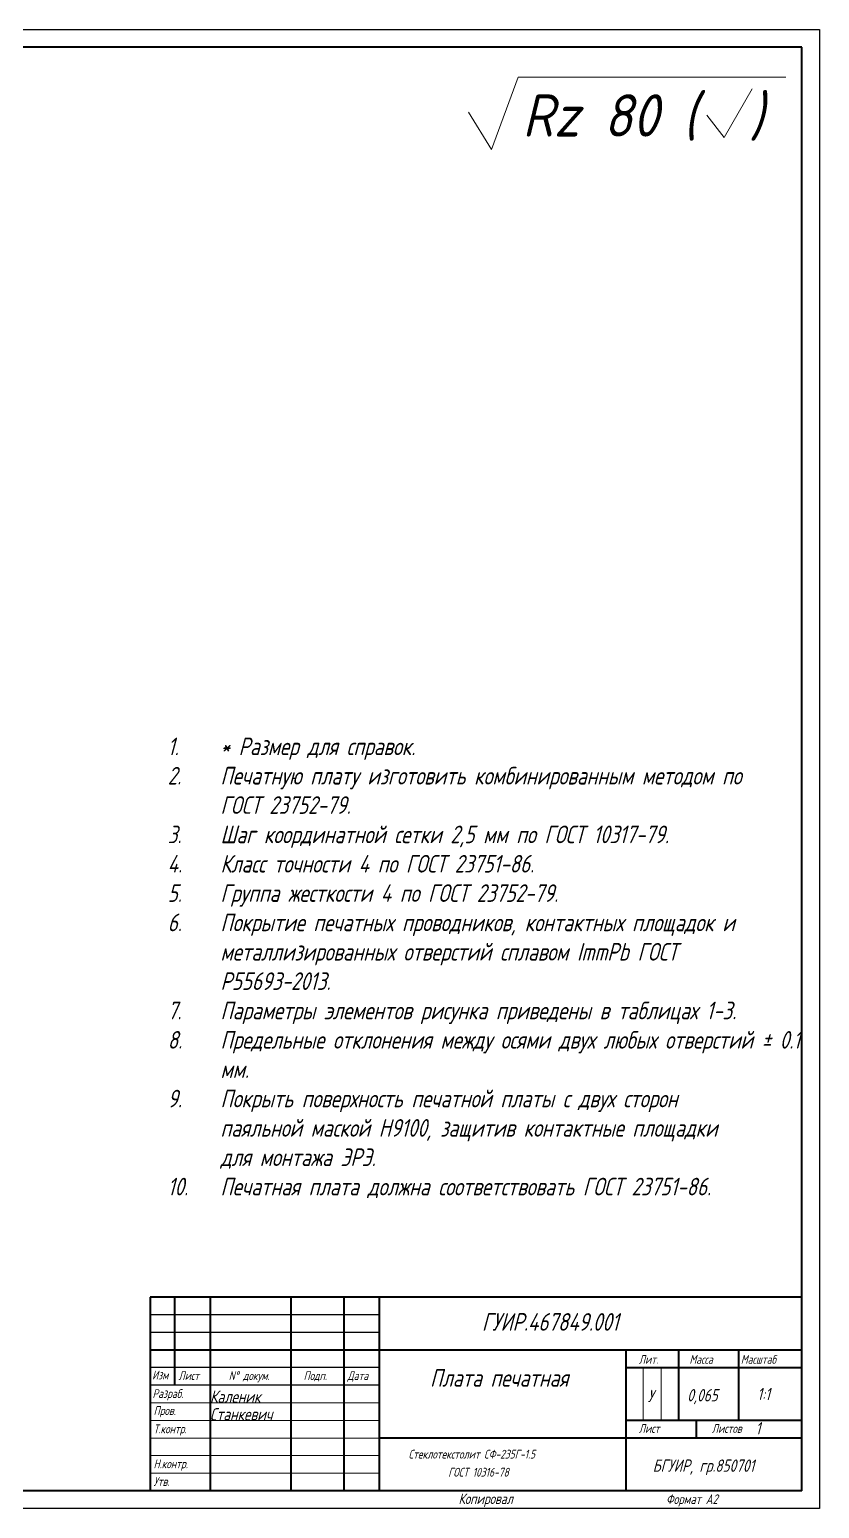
# Model space of a CAD drawing. Extents: x 1996 to 2593, y 74 to 494.
# Drawn here: x 2368.3 to 2592.5, y 73.6 to 493.6 of the extents above; entities that cross this region are included whole.
import ezdxf

# ---------------------------------------------------------------- set-up
doc = ezdxf.new("R2010")
doc.units = 0
doc.header["$MEASUREMENT"] = 0
doc.layers.get('0').update_dxf_attribs({"linetype": 'CONTINUOUS'})
doc.layers.add('KONTUR', color=7, linetype='CONTINUOUS')
for name, color, linetype, lineweight in [('Основная', 7, 'CONTINUOUS', 40), ('текст', 7, 'CONTINUOUS', 30), ('тонкая', 7, 'CONTINUOUS', 20)]:
    doc.layers.add(name, color=color, linetype=linetype, lineweight=lineweight)
doc.styles.add('MtXpl_ISOCPEUR', font='')
doc.styles.add('стиль1', font='romans.shx', dxfattribs={"width": 0.75, "oblique": 15, "height": 3.5})
doc.styles.get('MtXpl_ISOCPEUR').set_extended_font_data('ISOCPEUR', italic=True, bold=True)

msp = doc.modelspace()

# ---------------------------------------------------------------- linework, layer by layer
at = {"lineweight": 9}
for p, q in [((2499.408, 459.535), (2507.055, 480.028)), ((2507.055, 480.028), (2582.99, 480.074)), ((2565.472, 462.883), (2573.469, 476.722)), ((2492.874, 470.111), (2499.408, 459.535)), ((2560.536, 469.222), (2565.472, 462.883))]:
    msp.add_line(p, q, dxfattribs=at)
for p, q in [((2467.538, 128.57), (2402.538, 128.57)), ((2467.538, 123.57), (2402.538, 123.57)), ((2467.538, 113.57), (2402.538, 113.57)), ((2467.538, 108.57), (2402.538, 108.57)), ((2537.538, 78.57), (2537.538, 78.57))]:
    msp.add_line(p, q)
at = {"layer": 'KONTUR'}
for p, q in [((1995.538, 493.57), (2592.538, 493.57)), ((2592.538, 493.57), (2592.538, 73.57)), ((2592.538, 73.57), (1995.538, 73.57))]:
    msp.add_line(p, q, dxfattribs=at)
at = {"layer": 'Основная'}
for p, q in [((2587.538, 488.57), (2015.538, 488.57)), ((2587.538, 78.57), (2587.538, 488.57)), ((2402.538, 133.57), (2402.538, 78.57)), ((2587.538, 133.57), (2402.538, 133.57)), ((2409.538, 108.57), (2409.538, 133.57)), ((2419.538, 133.57), (2419.538, 78.57)), ((2442.538, 78.57), (2442.538, 133.57)), ((2457.538, 133.57), (2457.538, 78.57)), ((2467.538, 133.57), (2467.538, 78.57)), ((2402.538, 118.57), (2587.538, 118.57)), ((2537.538, 118.57), (2537.538, 78.57)), ((2552.538, 118.57), (2552.538, 98.57)), ((2569.538, 118.57), (2569.538, 98.57)), ((2537.538, 113.57), (2587.538, 113.57)), ((2587.538, 98.57), (2537.538, 98.57)), ((2557.538, 98.57), (2557.538, 93.57)), ((2587.538, 93.57), (2467.538, 93.57)), ((2587.538, 78.57), (2003.538, 78.57))]:
    msp.add_line(p, q, dxfattribs=at)
at = {"layer": 'тонкая'}
for p, q in [((2542.525, 113.361), (2542.525, 98.57)), ((2547.603, 113.361), (2547.603, 98.57)), ((2402.538, 103.57), (2467.538, 103.57)), ((2467.538, 98.57), (2402.538, 98.57)), ((2467.538, 93.57), (2402.538, 93.57))]:
    msp.add_line(p, q, dxfattribs=at)
for points in [[(2402.538, 88.57), (2467.538, 88.57)], [(2402.538, 83.57), (2467.538, 83.57)]]:
    msp.add_lwpolyline(points, dxfattribs=at)

# ---------------------------------------------------------------- texts
at = {"lineweight": 9, "style": 'MtXpl_ISOCPEUR', "width": 0.9}
for s, p in [('Rz 80 (', (2508.18, 463.185)), (')', (2572.683, 463.185))]:
    msp.add_text(s, height=12, dxfattribs=at).set_placement(p)
at = {"insert": (2402.5, 292.5), "char_height": 5, "attachment_point": 1, "style": 'стиль1'}
msp.add_mtext_dynamic_manual_height_columns('\\pxi-3,l4,t4;1.^I* Размер для справок.\\P2.^IПечатную плату изготовить комбинированным методом по ГОСТ 23752-79.\\P3.^IШаг координатной сетки 2,5 мм по ГОСТ 10317-79.\\P4.^IКласс точности 4 по ГОСТ 23751-86.\\P5.^IГруппа жесткости 4 по ГОСТ 23752-79.\\P6.^IПокрытие печатных проводников, контактных площадок и металлизированных отверстий сплавом ImmPb ГОСТ Р55693-2013.\\P7.^IПараметры элементов рисунка приведены в таблицах 1-3.\\P8.^IПредельные отклонения между осями двух любых отверстий %%P 0.1 мм.\\P9.^IПокрыть поверхность печатной платы с двух сторон паяльной маской Н9100, защитив контактные площадки для монтажа ЭРЭ.\\P10.^IПечатная плата должна соответствовать ГОСТ 23751-86.', width=182.5, gutter_width=17.5, heights=[0], dxfattribs=at)
at = {"layer": 'текст', "style": 'стиль1', "oblique": 15, "width": 0.75}
for s, height, p in [('ГУИР.467849.001', 5, (2496.717, 124.04)), ('Лит.', 2.5, (2541.256, 114.635)), ('Масса', 2.5, (2555.63, 114.635)), ('Масштаб', 2.5, (2570.222, 114.635)), ('Изм', 2.5, (2403.083, 110.182)), ('Лист', 2.5, (2410.559, 110.032)), ('N%%d докум. ', 2.5, (2424.842, 110.032)), ('Подп.', 2.5, (2446.095, 110.032)), ('Дата', 2.5, (2458.546, 110.032)), ('Разраб.', 2.5, (2403.199, 104.931)), ('Каленик', 3.5, (2419.538, 103.57)), ('У', 3.5, (2543.783, 103.748)), ('0,065', 3.5, (2555, 103.974)), ('1:1', 3.5, (2574.882, 104.315)), ('Пров.', 2.5, (2403.5, 100.099)), ('Станкевич', 3.5, (2419.538, 98.57)), ('Т.контр.', 2.5, (2403.5, 94.904)), ('Лист', 2.5, (2541.256, 95.021)), ('Листов', 2.5, (2561.98, 95.021)), ('1', 3.5, (2574.414, 94.571)), ('Стеклотекстолит СФ-235Г-1.5', 2.5, (2475.889, 87.724)), ('Н.контр.', 2.5, (2403.5, 84.982)), ('ГОСТ 10316-78', 2.5, (2487.154, 82.601)), ('БГУИР, гр.850701', 3.5, (2545.207, 83.972)), ('Утв.', 2.5, (2403.5, 79.962)), ('Копировал', 3, (2490.073, 74.82)), ('Формат А2', 2.75, (2549.002, 74.82))]:
    msp.add_text(s, height=height, dxfattribs=at).set_placement(p)
at = {"layer": 'текст', "insert": (2482.629, 113.143), "char_height": 5, "attachment_point": 1, "style": 'стиль1'}
msp.add_mtext_dynamic_manual_height_columns('\\pxqc;Плата печатная', width=37.97806, gutter_width=17.5, heights=[0], dxfattribs=at)

doc.saveas('drawing.dxf')
